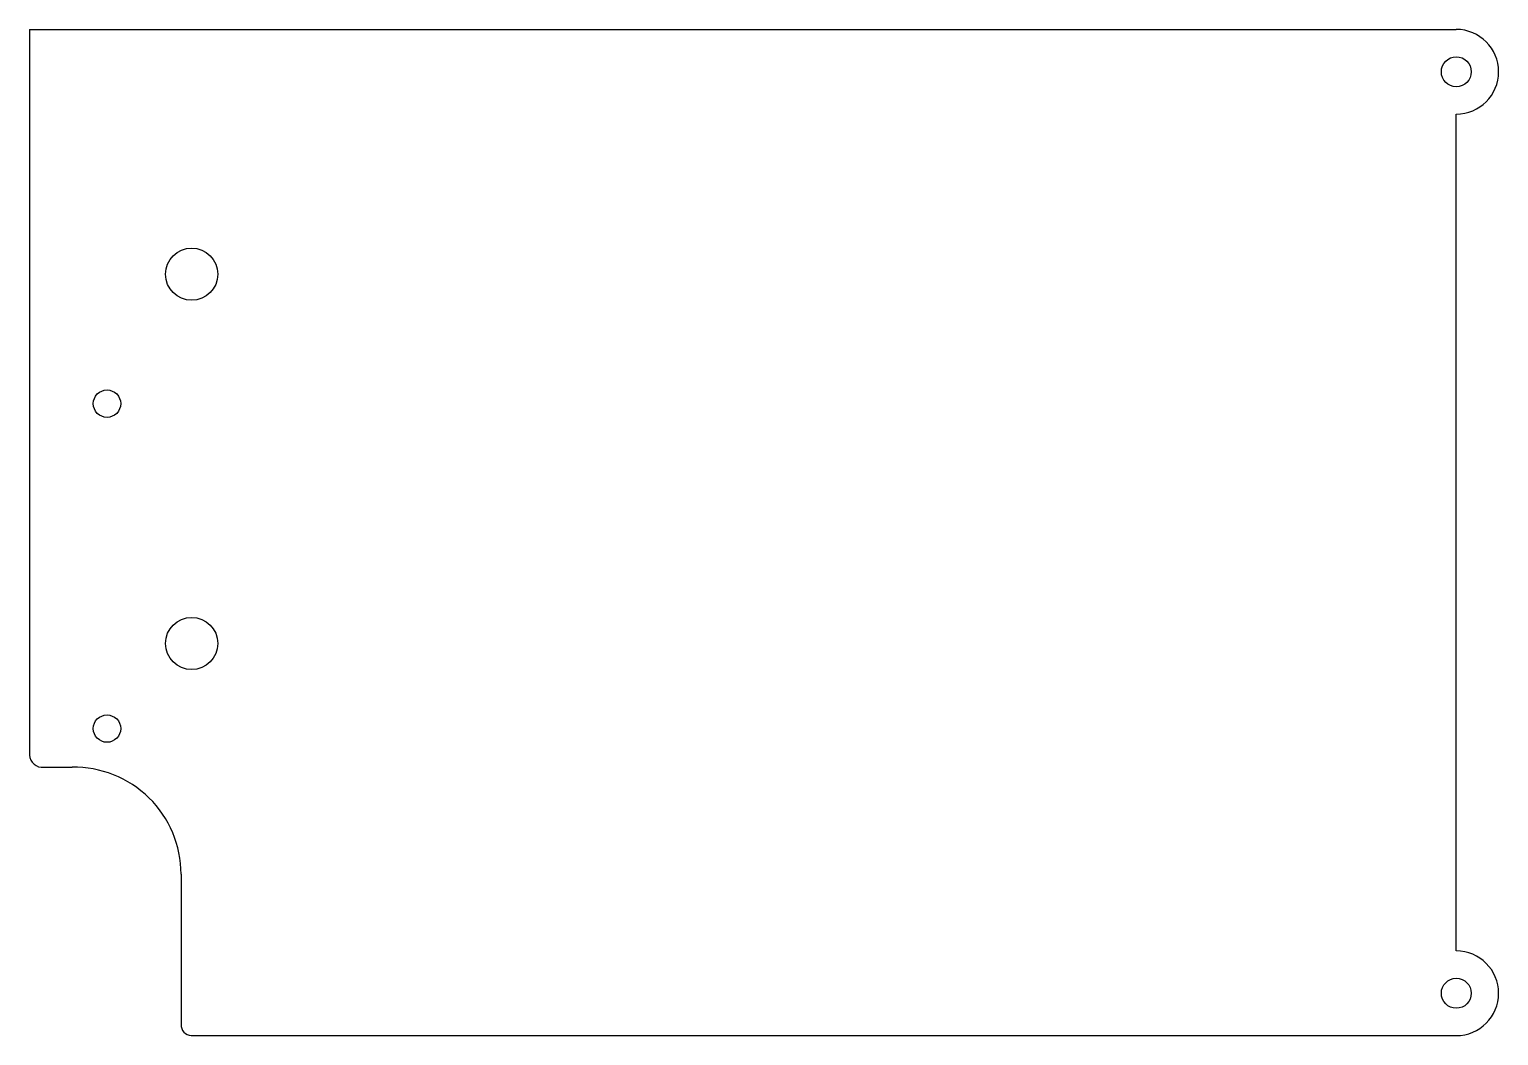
# Model space of a CAD drawing. Extents: x 2 to 174, y -119 to -1.
import ezdxf

# ---------------------------------------------------------------- set-up
doc = ezdxf.new("R2010")
doc.units = 0
doc.layers.get('0').update_dxf_attribs({"linetype": 'CONTINUOUS'})

msp = doc.modelspace()

# ---------------------------------------------------------------- linework, layer by layer
at = {"color": 7, "linetype": 'CONTINUOUS'}
for p, q in [((2.45, -1.27), (2.45, -85.83)), ((2.45, -1.27), (2.45, -85.83)), ((169.32, -109.03), (169.32, -11.18)), ((3.82, -87.56), (7.43, -87.56)), ((3.82, -87.56), (7.43, -87.56)), ((20.18, -100.05), (20.18, -117.61)), ((20.18, -100.05), (20.18, -117.61)), ((21.37, -118.94), (166.14, -118.94)), ((21.37, -118.94), (166.14, -118.94)), ((166.14, -118.94), (169.32, -118.94))]:
    msp.add_line(p, q, dxfattribs=at)
msp.add_line((2.45, -1.27), (169.32, -1.27))
for centre, radius in [((169.32, -6.23), 1.75), ((21.42, -29.9), 3.05), ((11.52, -45.04), 1.6), ((21.42, -73.08), 3.05), ((11.52, -83.04), 1.6), ((169.32, -113.99), 1.75)]:
    msp.add_circle(centre, radius, dxfattribs=at)
for centre, radius, start, end in [((169.32, -6.23), 4.95, 270, 90), ((4, -86.01), 1.56, 173.252, 263.252), ((4, -86.01), 1.56, 173.252, 263.252), ((7.69, -100.05), 12.49, 0, 91.1757), ((7.69, -100.05), 12.49, 0, 91.1756), ((169.32, -113.99), 4.95, 270, 90), ((21.44, -117.68), 1.26, 177.0322, 267.0322), ((21.44, -117.68), 1.26, 177.0322, 267.0322)]:
    msp.add_arc(centre, radius, start, end, dxfattribs=at)

doc.saveas('drawing.dxf')
